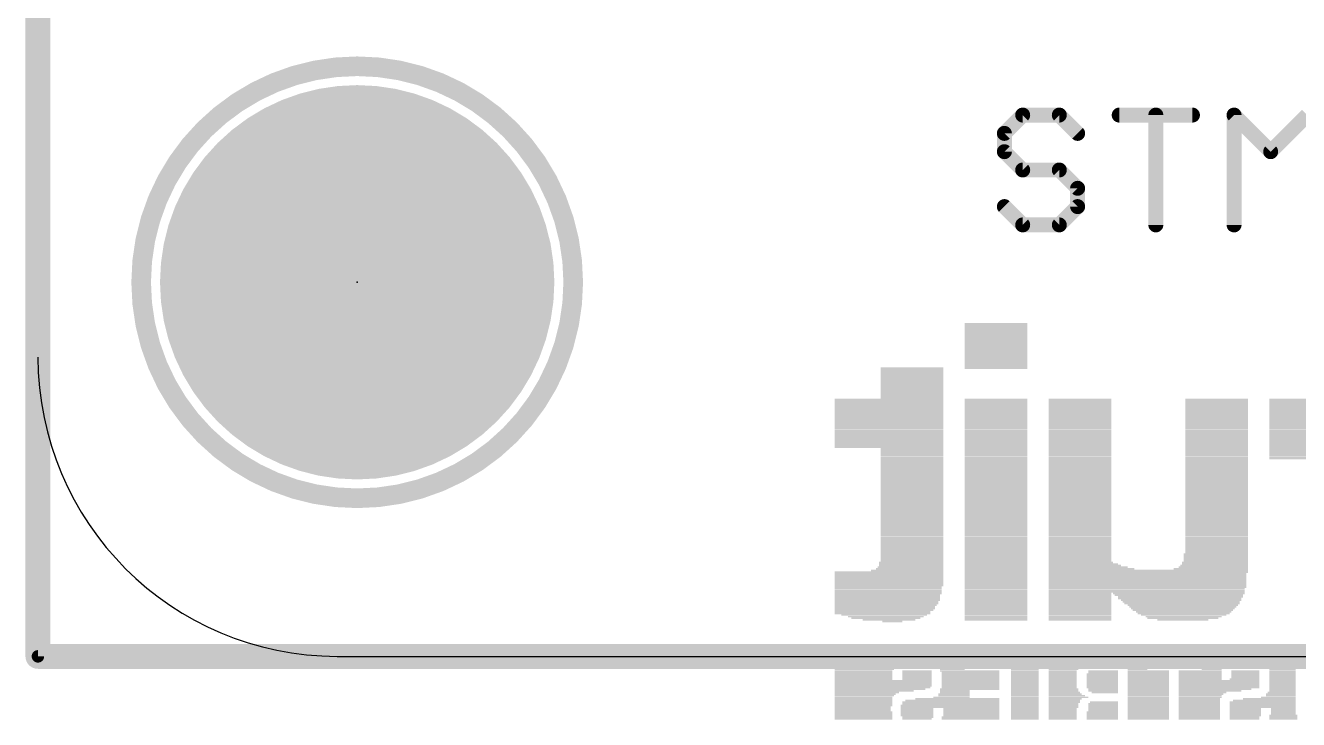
# Model space of a CAD drawing. Extents: x -0.1 to 56.3, y -0.6 to 85.1.
# Drawn here: x -0.13 to 12.84, y -0.64 to 6.43 of the extents above; entities that cross this region are included whole.
import ezdxf

# ---------------------------------------------------------------- set-up
doc = ezdxf.new("R2010")
doc.units = 0
for name, color, linetype in [('1', 12, 'CONTINUOUS'), ('17', 110, 'CONTINUOUS'), ('20', 53, 'CONTINUOUS'), ('21', 40, 'CONTINUOUS'), ('22', 6, 'CONTINUOUS'), ('23', 53, 'CONTINUOUS'), ('52', 253, 'CONTINUOUS')]:
    doc.layers.add(name, color=color, linetype=linetype)

# ---------------------------------------------------------------- blocks, each defined once
blk = doc.blocks.new('ROUNDP')
at = {"const_width": 0.5}
blk.add_lwpolyline([(0, -0.25, 1), (0, 0.25, 1), (0, -0.25)], format="xyb", dxfattribs=at)
blk = doc.blocks.new('RECT')
blk.add_solid([(-0.5, -0.5), (0.5, -0.5), (-0.5, 0.5), (0.5, 0.5)])

msp = doc.modelspace()

# ---------------------------------------------------------------- linework, layer by layer
at = {"layer": '1', "const_width": 0.254}
for points in [[(0, 0), (0, 84.963)], [(55.88, 0), (0, 0)]]:
    msp.add_lwpolyline(points, dxfattribs=at)
at = {"layer": '1', "const_width": 0.127}
for points in [[(0, 0.0635, 1), (0, -0.0635)], [(-0.0635, 0, 1), (0.0635, 0)]]:
    msp.add_lwpolyline(points, format="xyb", dxfattribs=at)
at = {"layer": '20'}
msp.add_line((3.048, 0), (52.959, 0), dxfattribs=at)
msp.add_arc((3.048, 3.048), 3.048, 180, 270, dxfattribs=at)
at = {"layer": '21'}
for points, const_width in [([(3.2512, 1.61, 1), (3.2512, 6.01, 1), (3.2512, 1.61)], 0.2), ([(10.0285, 5.5509, 1), (10.0285, 5.4747)], 0.0762), ([(10.0554, 5.4858, 1), (10.0015, 5.5397)], 0.0762), ([(10.4283, 5.5397, 1), (10.3744, 5.4858)], 0.0762), ([(10.4013, 5.4747, 1), (10.4013, 5.5509)], 0.0762), ([(11.0115, 5.5509, 1), (11.0115, 5.4747)], 0.0762), ([(11.4224, 5.5128, 1), (11.3462, 5.5128)], 0.0762), ([(11.7572, 5.4747, 1), (11.7572, 5.5509)], 0.0762), ([(12.2078, 5.5397, 1), (12.1539, 5.4858)], 0.0762), ([(12.219, 5.5128, 1), (12.1428, 5.5128)], 0.0762), ([(9.8151, 5.3533, 1), (9.869, 5.2994)], 0.0762), ([(9.8802, 5.3263, 1), (9.804, 5.3263)], 0.0762), ([(10.5608, 5.2994, 1), (10.6147, 5.3533)], 0.0762), ([(9.869, 5.1668, 1), (9.8151, 5.113)], 0.0762), ([(12.5268, 5.1668, 1), (12.5806, 5.113)], 0.0762), ([(12.5268, 5.113, 1), (12.5806, 5.1668)], 0.0762), ([(9.804, 5.1399, 1), (9.8802, 5.1399)], 0.0762), ([(10.0285, 4.9916, 1), (10.0285, 4.9154)], 0.0762), ([(10.0015, 4.9265, 1), (10.0554, 4.9804)], 0.0762), ([(10.4283, 4.9804, 1), (10.3744, 4.9265)], 0.0762), ([(10.4013, 4.9154, 1), (10.4013, 4.9916)], 0.0762), ([(10.6259, 4.7671, 1), (10.5497, 4.7671)], 0.0762), ([(10.5608, 4.7401, 1), (10.6147, 4.794)], 0.0762), ([(9.869, 4.6076, 1), (9.8151, 4.5537)], 0.0762), ([(10.5497, 4.5806, 1), (10.6259, 4.5806)], 0.0762), ([(10.6147, 4.5537, 1), (10.5608, 4.6076)], 0.0762), ([(10.0285, 4.4323, 1), (10.0285, 4.3561)], 0.0762), ([(10.0015, 4.3673, 1), (10.0554, 4.4211)], 0.0762), ([(10.3744, 4.4211, 1), (10.4283, 4.3673)], 0.0762), ([(10.4013, 4.3561, 1), (10.4013, 4.4323)], 0.0762), ([(11.3462, 4.3942, 1), (11.4224, 4.3942)], 0.0762), ([(12.1428, 4.3942, 1), (12.219, 4.3942)], 0.0762)]:
    msp.add_lwpolyline(points, format="xyb", dxfattribs=dict(at, const_width=const_width))
at = {"layer": '21', "const_width": 0.1524}
for points in [[(10.0285, 5.5128), (9.8421, 5.3263)], [(10.4013, 5.5128), (10.0285, 5.5128)], [(10.5878, 5.3263), (10.4013, 5.5128)], [(11.0115, 5.5128), (11.7572, 5.5128)], [(11.3843, 4.3942), (11.3843, 5.5128)], [(12.1809, 4.3942), (12.1809, 5.5128)], [(12.1809, 5.5128), (12.5537, 5.1399)], [(12.5537, 5.1399), (12.9266, 5.5128)], [(9.8421, 5.3263), (9.8421, 5.1399)], [(9.8421, 5.1399), (10.0285, 4.9535)], [(10.0285, 4.9535), (10.4013, 4.9535)], [(10.4013, 4.9535), (10.5878, 4.7671)], [(10.5878, 4.7671), (10.5878, 4.5806)], [(10.0285, 4.3942), (9.8421, 4.5806)], [(10.5878, 4.5806), (10.4013, 4.3942)], [(10.4013, 4.3942), (10.0285, 4.3942)]]:
    msp.add_lwpolyline(points, dxfattribs=at)
at = {"layer": '23'}
msp.add_point((3.2512, 3.81), dxfattribs=at)
at = {"layer": '52', "const_width": 0.127}
for points in [[(0, 84.9122), (0, 0)], [(0, 0), (55.88, 0)]]:
    msp.add_lwpolyline(points, dxfattribs=at)
at = {"layer": '52', "const_width": 0.0635}
for points in [[(0, 0.0318, 1), (0, -0.0318)], [(-0.0318, 0, 1), (0.0318, 0)]]:
    msp.add_lwpolyline(points, format="xyb", dxfattribs=at)

# ---------------------------------------------------------------- block references
at = {"layer": '17', "xscale": 4.016, "yscale": 4.016}
msp.add_blockref('ROUNDP', (3.2512, 3.81), dxfattribs=at)
at = {"layer": '22', "rotation": 180}
for p, xscale, yscale in [((9.7569, 3.3883), 0.637, 0.0167), ((9.7569, 3.3716), 0.637, 0.0168), ((9.7569, 3.3549), 0.637, 0.0167), ((9.7569, 3.3381), 0.637, 0.0168), ((9.7569, 3.3213), 0.637, 0.0168), ((9.7569, 3.3046), 0.637, 0.0167), ((9.7569, 3.2878), 0.637, 0.0168), ((9.7569, 3.271), 0.637, 0.0168), ((9.7569, 3.2543), 0.637, 0.0167), ((9.7569, 3.2375), 0.637, 0.0168), ((9.7569, 3.2207), 0.637, 0.0168), ((9.7569, 3.204), 0.637, 0.0167), ((9.7569, 3.1872), 0.637, 0.0168), ((9.7569, 3.1704), 0.637, 0.0168), ((9.7569, 3.1537), 0.637, 0.0167), ((9.7569, 3.1369), 0.637, 0.0168), ((9.7569, 3.1202), 0.637, 0.0167), ((9.7569, 3.1034), 0.637, 0.0168), ((9.7569, 3.0866), 0.637, 0.0168), ((9.7569, 3.0699), 0.637, 0.0167), ((9.7569, 3.0531), 0.637, 0.0168), ((9.7569, 3.0363), 0.637, 0.0168), ((9.7569, 3.0196), 0.637, 0.0167), ((9.7569, 3.0028), 0.637, 0.0168), ((9.7569, 2.986), 0.637, 0.0168), ((8.902, 2.9358), 0.6371, 0.0167), ((8.902, 2.919), 0.6371, 0.0168), ((8.902, 2.9022), 0.6371, 0.0168), ((8.902, 2.8855), 0.6371, 0.0167), ((8.902, 2.8687), 0.6371, 0.0168), ((8.902, 2.8519), 0.6371, 0.0168), ((9.7569, 2.9693), 0.637, 0.0167), ((9.7569, 2.9525), 0.637, 0.0168), ((9.7569, 2.9358), 0.637, 0.0167), ((8.902, 2.8352), 0.6371, 0.0167), ((8.902, 2.8184), 0.6371, 0.0168), ((8.902, 2.8016), 0.6371, 0.0168), ((8.902, 2.7849), 0.6371, 0.0167), ((8.902, 2.7681), 0.6371, 0.0168), ((8.902, 2.7513), 0.6371, 0.0168), ((8.902, 2.7346), 0.6371, 0.0167), ((8.902, 2.7178), 0.6371, 0.0168), ((8.6673, 2.6172), 1.1065, 0.0168), ((8.6673, 2.6004), 1.1065, 0.0167), ((8.902, 2.701), 0.6371, 0.0167), ((8.902, 2.6843), 0.6371, 0.0168), ((8.902, 2.6675), 0.6371, 0.0168), ((8.902, 2.6507), 0.6371, 0.0167), ((8.902, 2.634), 0.6371, 0.0168), ((9.7569, 2.6172), 0.637, 0.0168), ((9.7569, 2.6004), 0.637, 0.0167), ((10.6119, 2.6172), 0.6371, 0.0168), ((10.6119, 2.6004), 0.6371, 0.0167), ((12.0033, 2.6172), 0.637, 0.0168), ((12.0033, 2.6004), 0.637, 0.0167), ((12.7325, 2.6172), 0.3856, 0.0168), ((12.7409, 2.6004), 0.4024, 0.0167), ((8.6673, 2.5837), 1.1065, 0.0168), ((8.6673, 2.5669), 1.1065, 0.0168), ((8.6673, 2.5501), 1.1065, 0.0167), ((8.6673, 2.5334), 1.1065, 0.0168), ((8.6673, 2.5167), 1.1065, 0.0167), ((8.6673, 2.4999), 1.1065, 0.0168), ((8.6673, 2.4831), 1.1065, 0.0168), ((8.6673, 2.4664), 1.1065, 0.0167), ((9.7569, 2.5837), 0.637, 0.0168), ((9.7569, 2.5669), 0.637, 0.0168), ((9.7569, 2.5501), 0.637, 0.0167), ((9.7569, 2.5334), 0.637, 0.0168), ((9.7569, 2.5167), 0.637, 0.0167), ((9.7569, 2.4999), 0.637, 0.0168), ((9.7569, 2.4831), 0.637, 0.0168), ((9.7569, 2.4664), 0.637, 0.0167), ((10.6119, 2.5837), 0.6371, 0.0168), ((10.6119, 2.5669), 0.6371, 0.0168), ((10.6119, 2.5501), 0.6371, 0.0167), ((10.6119, 2.5334), 0.6371, 0.0168), ((10.6119, 2.5167), 0.6371, 0.0167), ((10.6119, 2.4999), 0.6371, 0.0168), ((10.6119, 2.4831), 0.6371, 0.0168), ((10.6119, 2.4664), 0.6371, 0.0167), ((12.0033, 2.5837), 0.637, 0.0168), ((12.0033, 2.5669), 0.637, 0.0168), ((12.0033, 2.5501), 0.637, 0.0167), ((12.0033, 2.5334), 0.637, 0.0168), ((12.0033, 2.5167), 0.637, 0.0167), ((12.0033, 2.4999), 0.637, 0.0168), ((12.0033, 2.4831), 0.637, 0.0168), ((12.0033, 2.4664), 0.637, 0.0167), ((12.766, 2.5837), 0.4527, 0.0168), ((12.8079, 2.5334), 0.5365, 0.0168), ((12.8079, 2.5167), 0.5365, 0.0167), ((12.7828, 2.5669), 0.4862, 0.0168), ((12.7912, 2.5501), 0.5029, 0.0167), ((12.8163, 2.4999), 0.5532, 0.0168), ((12.8331, 2.4831), 0.5868, 0.0168), ((12.8415, 2.4664), 0.6035, 0.0167), ((8.6673, 2.4496), 1.1065, 0.0168), ((8.6673, 2.4328), 1.1065, 0.0168), ((8.6673, 2.4161), 1.1065, 0.0167), ((8.6673, 2.3993), 1.1065, 0.0168), ((8.6673, 2.3825), 1.1065, 0.0168), ((8.6673, 2.3658), 1.1065, 0.0167), ((8.6673, 2.349), 1.1065, 0.0168), ((8.6673, 2.3322), 1.1065, 0.0168), ((9.7569, 2.4496), 0.637, 0.0168), ((9.7569, 2.4328), 0.637, 0.0168), ((9.7569, 2.4161), 0.637, 0.0167), ((9.7569, 2.3993), 0.637, 0.0168), ((9.7569, 2.3825), 0.637, 0.0168), ((9.7569, 2.3658), 0.637, 0.0167), ((9.7569, 2.349), 0.637, 0.0168), ((9.7569, 2.3322), 0.637, 0.0168), ((10.6119, 2.4496), 0.6371, 0.0168), ((10.6119, 2.4328), 0.6371, 0.0168), ((10.6119, 2.4161), 0.6371, 0.0167), ((10.6119, 2.3993), 0.6371, 0.0168), ((10.6119, 2.3825), 0.6371, 0.0168), ((10.6119, 2.3658), 0.6371, 0.0167), ((10.6119, 2.349), 0.6371, 0.0168), ((10.6119, 2.3322), 0.6371, 0.0168), ((12.0033, 2.4496), 0.637, 0.0168), ((12.0033, 2.4328), 0.637, 0.0168), ((12.0033, 2.4161), 0.637, 0.0167), ((12.0033, 2.3993), 0.637, 0.0168), ((12.0033, 2.3825), 0.637, 0.0168), ((12.0033, 2.3658), 0.637, 0.0167), ((12.0033, 2.349), 0.637, 0.0168), ((12.0033, 2.3322), 0.637, 0.0168), ((12.8498, 2.4496), 0.6203, 0.0168), ((12.8582, 2.4328), 0.6371, 0.0168), ((12.8666, 2.4161), 0.6538, 0.0167), ((12.875, 2.3993), 0.6706, 0.0168), ((12.8834, 2.3825), 0.6873, 0.0168), ((12.8918, 2.3658), 0.7041, 0.0167), ((12.9002, 2.349), 0.7209, 0.0168), ((12.9085, 2.3322), 0.7376, 0.0168), ((8.6673, 2.3155), 1.1065, 0.0167), ((8.6673, 2.2987), 1.1065, 0.0168), ((8.6673, 2.282), 1.1065, 0.0167), ((8.6673, 2.2652), 1.1065, 0.0168), ((8.6673, 2.2484), 1.1065, 0.0168), ((8.6673, 2.2317), 1.1065, 0.0167), ((8.6673, 2.2149), 1.1065, 0.0168), ((8.6673, 2.1981), 1.1065, 0.0168), ((9.7569, 2.3155), 0.637, 0.0167), ((9.7569, 2.2987), 0.637, 0.0168), ((9.7569, 2.282), 0.637, 0.0167), ((9.7569, 2.2652), 0.637, 0.0168), ((9.7569, 2.2484), 0.637, 0.0168), ((9.7569, 2.2317), 0.637, 0.0167), ((9.7569, 2.2149), 0.637, 0.0168), ((9.7569, 2.1981), 0.637, 0.0168), ((10.6119, 2.3155), 0.6371, 0.0167), ((10.6119, 2.2987), 0.6371, 0.0168), ((10.6119, 2.282), 0.6371, 0.0167), ((10.6119, 2.2652), 0.6371, 0.0168), ((10.6119, 2.2484), 0.6371, 0.0168), ((10.6119, 2.2317), 0.6371, 0.0167), ((10.6119, 2.2149), 0.6371, 0.0168), ((10.6119, 2.1981), 0.6371, 0.0168), ((12.0033, 2.3155), 0.637, 0.0167), ((12.0033, 2.2987), 0.637, 0.0168), ((12.0033, 2.282), 0.637, 0.0167), ((12.0033, 2.2652), 0.637, 0.0168), ((12.0033, 2.2484), 0.637, 0.0168), ((12.0033, 2.2317), 0.637, 0.0167), ((12.0033, 2.2149), 0.637, 0.0168), ((12.0033, 2.1981), 0.637, 0.0168), ((12.9169, 2.3155), 0.7544, 0.0167), ((12.9253, 2.2987), 0.7712, 0.0168), ((13.2522, 2.282), 1.425, 0.0167), ((13.2522, 2.2652), 1.425, 0.0168), ((13.2522, 2.2484), 1.425, 0.0168), ((13.2522, 2.2317), 1.425, 0.0167), ((13.2522, 2.2149), 1.425, 0.0168), ((13.2522, 2.1981), 1.425, 0.0168), ((8.6673, 2.1814), 1.1065, 0.0167), ((8.6673, 2.1646), 1.1065, 0.0168), ((8.6673, 2.1478), 1.1065, 0.0168), ((8.6673, 2.1311), 1.1065, 0.0167), ((8.902, 2.1143), 0.6371, 0.0168), ((8.902, 2.0976), 0.6371, 0.0167), ((8.902, 2.0808), 0.6371, 0.0168), ((9.7569, 2.1814), 0.637, 0.0167), ((9.7569, 2.1646), 0.637, 0.0168), ((9.7569, 2.1478), 0.637, 0.0168), ((9.7569, 2.1311), 0.637, 0.0167), ((9.7569, 2.1143), 0.637, 0.0168), ((9.7569, 2.0976), 0.637, 0.0167), ((9.7569, 2.0808), 0.637, 0.0168), ((10.6119, 2.1814), 0.6371, 0.0167), ((10.6119, 2.1646), 0.6371, 0.0168), ((10.6119, 2.1478), 0.6371, 0.0168), ((10.6119, 2.1311), 0.6371, 0.0167), ((10.6119, 2.1143), 0.6371, 0.0168), ((10.6119, 2.0976), 0.6371, 0.0167), ((10.6119, 2.0808), 0.6371, 0.0168), ((12.0033, 2.1814), 0.637, 0.0167), ((12.0033, 2.1646), 0.637, 0.0168), ((12.0033, 2.1478), 0.637, 0.0168), ((12.0033, 2.1311), 0.637, 0.0167), ((12.0033, 2.1143), 0.637, 0.0168), ((12.0033, 2.0976), 0.637, 0.0167), ((12.0033, 2.0808), 0.637, 0.0168), ((13.2522, 2.1814), 1.425, 0.0167), ((13.2522, 2.1646), 1.425, 0.0168), ((13.2522, 2.1478), 1.425, 0.0168), ((13.2522, 2.1311), 1.425, 0.0167), ((13.2522, 2.1143), 1.425, 0.0168), ((13.2522, 2.0976), 1.425, 0.0167), ((13.2522, 2.0808), 1.425, 0.0168), ((8.902, 2.064), 0.6371, 0.0168), ((8.902, 2.0473), 0.6371, 0.0167), ((8.902, 2.0305), 0.6371, 0.0168), ((8.902, 2.0137), 0.6371, 0.0168), ((8.902, 1.997), 0.6371, 0.0167), ((8.902, 1.9802), 0.6371, 0.0168), ((8.902, 1.9634), 0.6371, 0.0168), ((8.902, 1.9466), 0.6371, 0.0167), ((9.7569, 2.064), 0.637, 0.0168), ((9.7569, 2.0473), 0.637, 0.0167), ((9.7569, 2.0305), 0.637, 0.0168), ((9.7569, 2.0137), 0.637, 0.0168), ((9.7569, 1.997), 0.637, 0.0167), ((9.7569, 1.9802), 0.637, 0.0168), ((9.7569, 1.9634), 0.637, 0.0168), ((9.7569, 1.9466), 0.637, 0.0167), ((10.6119, 2.064), 0.6371, 0.0168), ((10.6119, 2.0473), 0.6371, 0.0167), ((10.6119, 2.0305), 0.6371, 0.0168), ((10.6119, 2.0137), 0.6371, 0.0168), ((10.6119, 1.997), 0.6371, 0.0167), ((10.6119, 1.9802), 0.6371, 0.0168), ((10.6119, 1.9634), 0.6371, 0.0168), ((10.6119, 1.9466), 0.6371, 0.0167), ((12.0033, 2.064), 0.637, 0.0168), ((12.0033, 2.0473), 0.637, 0.0167), ((12.0033, 2.0305), 0.637, 0.0168), ((12.0033, 2.0137), 0.637, 0.0168), ((12.0033, 1.997), 0.637, 0.0167), ((12.0033, 1.9802), 0.637, 0.0168), ((12.0033, 1.9634), 0.637, 0.0168), ((12.0033, 1.9466), 0.637, 0.0167), ((13.2522, 2.064), 1.425, 0.0168), ((13.2522, 2.0473), 1.425, 0.0167), ((13.2522, 2.0305), 1.425, 0.0168), ((13.2522, 2.0137), 1.425, 0.0168), ((8.902, 1.9299), 0.6371, 0.0168), ((8.902, 1.9131), 0.6371, 0.0168), ((8.902, 1.8963), 0.6371, 0.0167), ((8.902, 1.8796), 0.6371, 0.0168), ((8.902, 1.8629), 0.6371, 0.0167), ((8.902, 1.8461), 0.6371, 0.0168), ((8.902, 1.8293), 0.6371, 0.0168), ((8.902, 1.8126), 0.6371, 0.0167), ((9.7569, 1.9299), 0.637, 0.0168), ((9.7569, 1.9131), 0.637, 0.0168), ((9.7569, 1.8963), 0.637, 0.0167), ((9.7569, 1.8796), 0.637, 0.0168), ((9.7569, 1.8629), 0.637, 0.0167), ((9.7569, 1.8461), 0.637, 0.0168), ((9.7569, 1.8293), 0.637, 0.0168), ((9.7569, 1.8126), 0.637, 0.0167), ((10.6119, 1.9299), 0.6371, 0.0168), ((10.6119, 1.9131), 0.6371, 0.0168), ((10.6119, 1.8963), 0.6371, 0.0167), ((10.6119, 1.8796), 0.6371, 0.0168), ((10.6119, 1.8629), 0.6371, 0.0167), ((10.6119, 1.8461), 0.6371, 0.0168), ((10.6119, 1.8293), 0.6371, 0.0168), ((10.6119, 1.8126), 0.6371, 0.0167), ((12.0033, 1.9299), 0.637, 0.0168), ((12.0033, 1.9131), 0.637, 0.0168), ((12.0033, 1.8963), 0.637, 0.0167), ((12.0033, 1.8796), 0.637, 0.0168), ((12.0033, 1.8629), 0.637, 0.0167), ((12.0033, 1.8461), 0.637, 0.0168), ((12.0033, 1.8293), 0.637, 0.0168), ((12.0033, 1.8126), 0.637, 0.0167), ((8.902, 1.7958), 0.6371, 0.0168), ((8.902, 1.779), 0.6371, 0.0168), ((8.902, 1.7623), 0.6371, 0.0167), ((8.902, 1.7455), 0.6371, 0.0168), ((8.902, 1.7287), 0.6371, 0.0168), ((8.902, 1.712), 0.6371, 0.0167), ((8.902, 1.6952), 0.6371, 0.0168), ((8.902, 1.6784), 0.6371, 0.0167), ((9.7569, 1.7958), 0.637, 0.0168), ((9.7569, 1.779), 0.637, 0.0168), ((9.7569, 1.7623), 0.637, 0.0167), ((9.7569, 1.7455), 0.637, 0.0168), ((9.7569, 1.7287), 0.637, 0.0168), ((9.7569, 1.712), 0.637, 0.0167), ((9.7569, 1.6952), 0.637, 0.0168), ((9.7569, 1.6784), 0.637, 0.0167), ((10.6119, 1.7958), 0.6371, 0.0168), ((10.6119, 1.779), 0.6371, 0.0168), ((10.6119, 1.7623), 0.6371, 0.0167), ((10.6119, 1.7455), 0.6371, 0.0168), ((10.6119, 1.7287), 0.6371, 0.0168), ((10.6119, 1.712), 0.6371, 0.0167), ((10.6119, 1.6952), 0.6371, 0.0168), ((10.6119, 1.6784), 0.6371, 0.0167), ((12.0033, 1.7958), 0.637, 0.0168), ((12.0033, 1.779), 0.637, 0.0168), ((12.0033, 1.7623), 0.637, 0.0167), ((12.0033, 1.7455), 0.637, 0.0168), ((12.0033, 1.7287), 0.637, 0.0168), ((12.0033, 1.712), 0.637, 0.0167), ((12.0033, 1.6952), 0.637, 0.0168), ((12.0033, 1.6784), 0.637, 0.0167), ((8.902, 1.6617), 0.6371, 0.0168), ((8.902, 1.6449), 0.6371, 0.0168), ((8.902, 1.6281), 0.6371, 0.0167), ((8.902, 1.6114), 0.6371, 0.0168), ((8.902, 1.5946), 0.6371, 0.0168), ((8.902, 1.5778), 0.6371, 0.0167), ((8.902, 1.5611), 0.6371, 0.0168), ((9.7569, 1.6617), 0.637, 0.0168), ((9.7569, 1.6449), 0.637, 0.0168), ((9.7569, 1.6281), 0.637, 0.0167), ((9.7569, 1.6114), 0.637, 0.0168), ((9.7569, 1.5946), 0.637, 0.0168), ((9.7569, 1.5778), 0.637, 0.0167), ((9.7569, 1.5611), 0.637, 0.0168), ((10.6119, 1.6617), 0.6371, 0.0168), ((10.6119, 1.6449), 0.6371, 0.0168), ((10.6119, 1.6281), 0.6371, 0.0167), ((10.6119, 1.6114), 0.6371, 0.0168), ((10.6119, 1.5946), 0.6371, 0.0168), ((10.6119, 1.5778), 0.6371, 0.0167), ((10.6119, 1.5611), 0.6371, 0.0168), ((12.0033, 1.6617), 0.637, 0.0168), ((12.0033, 1.6449), 0.637, 0.0168), ((12.0033, 1.6281), 0.637, 0.0167), ((12.0033, 1.6114), 0.637, 0.0168), ((12.0033, 1.5946), 0.637, 0.0168), ((12.0033, 1.5778), 0.637, 0.0167), ((12.0033, 1.5611), 0.637, 0.0168), ((8.902, 1.5443), 0.6371, 0.0168), ((8.902, 1.5275), 0.6371, 0.0167), ((8.902, 1.5108), 0.6371, 0.0168), ((8.902, 1.494), 0.6371, 0.0168), ((8.902, 1.4773), 0.6371, 0.0167), ((8.902, 1.4605), 0.6371, 0.0168), ((8.902, 1.4438), 0.6371, 0.0167), ((8.902, 1.427), 0.6371, 0.0168), ((9.7569, 1.5443), 0.637, 0.0168), ((9.7569, 1.5275), 0.637, 0.0167), ((9.7569, 1.5108), 0.637, 0.0168), ((9.7569, 1.494), 0.637, 0.0168), ((9.7569, 1.4773), 0.637, 0.0167), ((9.7569, 1.4605), 0.637, 0.0168), ((9.7569, 1.4438), 0.637, 0.0167), ((9.7569, 1.427), 0.637, 0.0168), ((10.6119, 1.5443), 0.6371, 0.0168), ((10.6119, 1.5275), 0.6371, 0.0167), ((10.6119, 1.5108), 0.6371, 0.0168), ((10.6119, 1.494), 0.6371, 0.0168), ((10.6119, 1.4773), 0.6371, 0.0167), ((10.6119, 1.4605), 0.6371, 0.0168), ((10.6119, 1.4438), 0.6371, 0.0167), ((10.6119, 1.427), 0.6371, 0.0168), ((12.0033, 1.5443), 0.637, 0.0168), ((12.0033, 1.5275), 0.637, 0.0167), ((12.0033, 1.5108), 0.637, 0.0168), ((12.0033, 1.494), 0.637, 0.0168), ((12.0033, 1.4773), 0.637, 0.0167), ((12.0033, 1.4605), 0.637, 0.0168), ((12.0033, 1.4438), 0.637, 0.0167), ((12.0033, 1.427), 0.637, 0.0168), ((8.902, 1.4102), 0.6371, 0.0168), ((8.902, 1.3935), 0.6371, 0.0167), ((8.902, 1.3767), 0.6371, 0.0168), ((8.902, 1.3599), 0.6371, 0.0168), ((8.902, 1.3432), 0.6371, 0.0167), ((8.902, 1.3264), 0.6371, 0.0168), ((8.902, 1.3096), 0.6371, 0.0168), ((8.902, 1.2929), 0.6371, 0.0167), ((9.7569, 1.4102), 0.637, 0.0168), ((9.7569, 1.3935), 0.637, 0.0167), ((9.7569, 1.3767), 0.637, 0.0168), ((9.7569, 1.3599), 0.637, 0.0168), ((9.7569, 1.3432), 0.637, 0.0167), ((9.7569, 1.3264), 0.637, 0.0168), ((9.7569, 1.3096), 0.637, 0.0168), ((9.7569, 1.2929), 0.637, 0.0167), ((10.6119, 1.4102), 0.6371, 0.0168), ((10.6119, 1.3935), 0.6371, 0.0167), ((10.6119, 1.3767), 0.6371, 0.0168), ((10.6119, 1.3599), 0.6371, 0.0168), ((10.6119, 1.3432), 0.6371, 0.0167), ((10.6119, 1.3264), 0.6371, 0.0168), ((10.6119, 1.3096), 0.6371, 0.0168), ((10.6119, 1.2929), 0.6371, 0.0167), ((12.0033, 1.4102), 0.637, 0.0168), ((12.0033, 1.3935), 0.637, 0.0167), ((12.0033, 1.3767), 0.637, 0.0168), ((12.0033, 1.3599), 0.637, 0.0168), ((12.0033, 1.3432), 0.637, 0.0167), ((12.0033, 1.3264), 0.637, 0.0168), ((12.0033, 1.3096), 0.637, 0.0168), ((12.0033, 1.2929), 0.637, 0.0167), ((8.902, 1.2761), 0.6371, 0.0168), ((8.902, 1.2593), 0.6371, 0.0167), ((8.902, 1.2426), 0.6371, 0.0168), ((8.902, 1.2258), 0.6371, 0.0168), ((8.902, 1.209), 0.6371, 0.0167), ((8.902, 1.1923), 0.6371, 0.0168), ((8.902, 1.1755), 0.6371, 0.0168), ((8.902, 1.1587), 0.6371, 0.0167), ((9.7569, 1.2761), 0.637, 0.0168), ((9.7569, 1.2593), 0.637, 0.0167), ((9.7569, 1.2426), 0.637, 0.0168), ((9.7569, 1.2258), 0.637, 0.0168), ((9.7569, 1.209), 0.637, 0.0167), ((9.7569, 1.1923), 0.637, 0.0168), ((9.7569, 1.1755), 0.637, 0.0168), ((9.7569, 1.1587), 0.637, 0.0167), ((10.6119, 1.2761), 0.6371, 0.0168), ((10.6119, 1.2593), 0.6371, 0.0167), ((10.6119, 1.2426), 0.6371, 0.0168), ((10.6119, 1.2258), 0.6371, 0.0168), ((10.6119, 1.209), 0.6371, 0.0167), ((10.6119, 1.1923), 0.6371, 0.0168), ((10.6119, 1.1755), 0.6371, 0.0168), ((10.6119, 1.1587), 0.6371, 0.0167), ((12.0033, 1.2761), 0.637, 0.0168), ((12.0033, 1.2593), 0.637, 0.0167), ((12.0033, 1.2426), 0.637, 0.0168), ((12.0033, 1.2258), 0.637, 0.0168), ((12.0033, 1.209), 0.637, 0.0167), ((12.0033, 1.1923), 0.637, 0.0168), ((12.0033, 1.1755), 0.637, 0.0168), ((12.0033, 1.1587), 0.637, 0.0167), ((8.902, 1.142), 0.6371, 0.0168), ((8.902, 1.1252), 0.6371, 0.0168), ((8.902, 1.1085), 0.6371, 0.0167), ((8.902, 1.0917), 0.6371, 0.0168), ((8.902, 1.0749), 0.6371, 0.0168), ((8.902, 1.0582), 0.6371, 0.0167), ((8.902, 1.0414), 0.6371, 0.0168), ((9.7569, 1.142), 0.637, 0.0168), ((9.7569, 1.1252), 0.637, 0.0168), ((9.7569, 1.1085), 0.637, 0.0167), ((9.7569, 1.0917), 0.637, 0.0168), ((9.7569, 1.0749), 0.637, 0.0168), ((9.7569, 1.0582), 0.637, 0.0167), ((9.7569, 1.0414), 0.637, 0.0168), ((10.6119, 1.142), 0.6371, 0.0168), ((10.6119, 1.1252), 0.6371, 0.0168), ((10.6119, 1.1085), 0.6371, 0.0167), ((10.6119, 1.0917), 0.6371, 0.0168), ((10.6119, 1.0749), 0.6371, 0.0168), ((10.6119, 1.0582), 0.6371, 0.0167), ((10.6119, 1.0414), 0.6371, 0.0168), ((11.9949, 1.0414), 0.6538, 0.0168), ((12.0033, 1.142), 0.637, 0.0168), ((12.0033, 1.1252), 0.637, 0.0168), ((12.0033, 1.1085), 0.637, 0.0167), ((12.0033, 1.0917), 0.637, 0.0168), ((12.0033, 1.0749), 0.637, 0.0168), ((12.0033, 1.0582), 0.637, 0.0167), ((8.8852, 0.9073), 0.6706, 0.0168), ((8.8936, 0.9576), 0.6538, 0.0168), ((8.8936, 0.9408), 0.6538, 0.0168), ((8.8936, 0.9241), 0.6538, 0.0167), ((8.902, 1.0247), 0.6371, 0.0167), ((8.902, 1.0079), 0.6371, 0.0168), ((8.902, 0.9911), 0.6371, 0.0168), ((8.902, 0.9744), 0.6371, 0.0167), ((9.7569, 1.0247), 0.637, 0.0167), ((9.7569, 1.0079), 0.637, 0.0168), ((9.7569, 0.9911), 0.637, 0.0168), ((9.7569, 0.9744), 0.637, 0.0167), ((9.7569, 0.9576), 0.637, 0.0168), ((9.7569, 0.9408), 0.637, 0.0168), ((9.7569, 0.9241), 0.637, 0.0167), ((9.7569, 0.9073), 0.637, 0.0168), ((10.6202, 0.9576), 0.6538, 0.0168), ((10.6119, 1.0247), 0.6371, 0.0167), ((10.6119, 1.0079), 0.6371, 0.0168), ((10.6119, 0.9911), 0.6371, 0.0168), ((10.6119, 0.9744), 0.6371, 0.0167), ((10.6454, 0.9408), 0.7041, 0.0168), ((10.6622, 0.9241), 0.7377, 0.0167), ((10.6957, 0.9073), 0.8047, 0.0168), ((11.9698, 0.9073), 0.7041, 0.0168), ((11.9782, 0.9241), 0.6873, 0.0167), ((11.9865, 0.9576), 0.6706, 0.0168), ((11.9865, 0.9408), 0.6706, 0.0168), ((11.9949, 1.0247), 0.6538, 0.0167), ((11.9949, 1.0079), 0.6538, 0.0168), ((11.9949, 0.9911), 0.6538, 0.0168), ((11.9949, 0.9744), 0.6538, 0.0167), ((8.6673, 0.857), 1.1065, 0.0168), ((8.6673, 0.8403), 1.1065, 0.0167), ((8.6673, 0.8235), 1.1065, 0.0168), ((8.6673, 0.8067), 1.1065, 0.0168), ((8.6673, 0.79), 1.1065, 0.0167), ((8.6673, 0.7732), 1.1065, 0.0168), ((8.8517, 0.8738), 0.7377, 0.0167), ((8.8768, 0.8905), 0.6874, 0.0168), ((9.7569, 0.8905), 0.637, 0.0168), ((9.7569, 0.8738), 0.637, 0.0167), ((9.7569, 0.857), 0.637, 0.0168), ((9.7569, 0.8403), 0.637, 0.0167), ((9.7569, 0.8235), 0.637, 0.0168), ((9.7569, 0.8067), 0.637, 0.0168), ((9.7569, 0.79), 0.637, 0.0167), ((9.7569, 0.7732), 0.637, 0.0168), ((10.7292, 0.8905), 0.8718, 0.0168), ((11.3076, 0.8738), 2.0285, 0.0167), ((11.3076, 0.857), 2.0285, 0.0168), ((11.2992, 0.8403), 2.0117, 0.0167), ((11.2992, 0.8235), 2.0117, 0.0168), ((11.2992, 0.8067), 2.0117, 0.0168), ((11.2992, 0.79), 2.0117, 0.0167), ((11.2992, 0.7732), 2.0117, 0.0168), ((11.9446, 0.8905), 0.7544, 0.0168), ((8.6673, 0.7564), 1.1065, 0.0168), ((8.6673, 0.7397), 1.1065, 0.0167), ((8.6673, 0.7229), 1.1065, 0.0168), ((8.6589, 0.7061), 1.0897, 0.0168), ((8.6589, 0.6894), 1.0897, 0.0167), ((8.6589, 0.6726), 1.0897, 0.0168), ((8.6589, 0.6558), 1.0897, 0.0168), ((9.7569, 0.7564), 0.637, 0.0168), ((9.7569, 0.7397), 0.637, 0.0167), ((9.7569, 0.7229), 0.637, 0.0168), ((9.7569, 0.7061), 0.637, 0.0168), ((9.7569, 0.6894), 0.637, 0.0167), ((9.7569, 0.6726), 0.637, 0.0168), ((9.7569, 0.6558), 0.637, 0.0168), ((11.2908, 0.6894), 1.995, 0.0167), ((11.2908, 0.6726), 1.995, 0.0168), ((11.2908, 0.6558), 1.995, 0.0168), ((11.2992, 0.7564), 2.0117, 0.0168), ((11.2992, 0.7397), 2.0117, 0.0167), ((11.2992, 0.7229), 2.0117, 0.0168), ((11.2992, 0.7061), 2.0117, 0.0168), ((8.6589, 0.6391), 1.0897, 0.0167), ((8.6505, 0.6223), 1.0729, 0.0168), ((8.6505, 0.6056), 1.0729, 0.0167), ((8.6505, 0.5888), 1.0729, 0.0168), ((8.6505, 0.572), 1.0729, 0.0168), ((8.6421, 0.5553), 1.0562, 0.0167), ((8.6421, 0.5385), 1.0562, 0.0168), ((8.6337, 0.5217), 1.0394, 0.0168), ((9.7569, 0.6391), 0.637, 0.0167), ((9.7569, 0.6223), 0.637, 0.0168), ((9.7569, 0.6056), 0.637, 0.0167), ((9.7569, 0.5888), 0.637, 0.0168), ((9.7569, 0.572), 0.637, 0.0168), ((9.7569, 0.5553), 0.637, 0.0167), ((9.7569, 0.5385), 0.637, 0.0168), ((9.7569, 0.5217), 0.637, 0.0168), ((10.6119, 0.6391), 0.6371, 0.0167), ((10.6119, 0.6223), 0.6371, 0.0168), ((10.6119, 0.6056), 0.6371, 0.0167), ((10.6119, 0.5888), 0.6371, 0.0168), ((10.6119, 0.572), 0.6371, 0.0168), ((10.6119, 0.5553), 0.6371, 0.0167), ((10.6119, 0.5385), 0.6371, 0.0168), ((10.6119, 0.5217), 0.6371, 0.0168), ((11.6177, 0.6391), 1.3412, 0.0167), ((11.6177, 0.6223), 1.3076, 0.0168), ((11.6345, 0.6056), 1.2741, 0.0167), ((11.6261, 0.5888), 1.2573, 0.0168), ((11.6429, 0.572), 1.2237, 0.0168), ((11.6429, 0.5553), 1.1903, 0.0167), ((11.6513, 0.5385), 1.1735, 0.0168), ((11.6596, 0.5217), 1.1232, 0.0168), ((8.6253, 0.505), 1.0226, 0.0167), ((8.6253, 0.4882), 1.0226, 0.0168), ((8.6002, 0.4546), 0.9723, 0.0167), ((8.6002, 0.4379), 0.9723, 0.0168), ((8.617, 0.4714), 1.0059, 0.0168), ((8.617, 0.4212), 0.8717, 0.0167), ((8.6337, 0.4044), 0.7712, 0.0168), ((8.6338, 0.3876), 0.7041, 0.0168), ((9.7569, 0.505), 0.637, 0.0167), ((9.7569, 0.4882), 0.637, 0.0168), ((9.7569, 0.4714), 0.637, 0.0168), ((9.7569, 0.4546), 0.637, 0.0167), ((9.7569, 0.4379), 0.637, 0.0168), ((9.7569, 0.4212), 0.637, 0.0167), ((9.7569, 0.4044), 0.637, 0.0168), ((9.7569, 0.3876), 0.637, 0.0168), ((10.6119, 0.505), 0.6371, 0.0167), ((10.6119, 0.4882), 0.6371, 0.0168), ((10.6119, 0.4714), 0.6371, 0.0168), ((10.6119, 0.4546), 0.6371, 0.0167), ((10.6119, 0.4379), 0.6371, 0.0168), ((10.6119, 0.4212), 0.6371, 0.0167), ((10.6119, 0.4044), 0.6371, 0.0168), ((10.6119, 0.3876), 0.6371, 0.0168), ((11.6596, 0.505), 1.0896, 0.0167), ((11.6596, 0.4882), 1.0562, 0.0168), ((11.6596, 0.4714), 1.0226, 0.0168), ((11.668, 0.4546), 0.9724, 0.0167), ((11.668, 0.4379), 0.9388, 0.0168), ((11.668, 0.4212), 0.8718, 0.0167), ((11.668, 0.4044), 0.7712, 0.0168), ((11.6596, 0.3876), 0.7208, 0.0168), ((8.6673, 0.3709), 0.5365, 0.0167), ((8.7008, 0.3541), 0.2012, 0.0168), ((9.7569, 0.3709), 0.637, 0.0167), ((10.6119, 0.3709), 0.6371, 0.0167), ((11.6597, 0.3709), 0.5197, 0.0167), ((15.113, 0.0523), 13.998, 0.0168), ((15.113, 0.0355), 13.998, 0.0167), ((15.113, 0.0188), 13.998, 0.0168), ((15.113, 0.0021), 13.998, 0.0167), ((15.113, -0.0147), 13.998, 0.0168), ((15.113, -0.0315), 13.998, 0.0168), ((8.4577, -0.0483), 0.6874, 0.0167), ((8.4409, -0.065), 0.6538, 0.0168), ((8.4242, -0.0818), 0.6203, 0.0168), ((8.4242, -0.0985), 0.6203, 0.0167), ((8.4158, -0.1153), 0.6035, 0.0168), ((8.4158, -0.1321), 0.6035, 0.0168), ((9.2707, -0.0483), 0.3353, 0.0167), ((9.2875, -0.065), 0.3018, 0.0168), ((9.3043, -0.0818), 0.2682, 0.0168), ((9.3126, -0.0985), 0.2515, 0.0167), ((9.3126, -0.1153), 0.2515, 0.0168), ((9.3126, -0.1321), 0.2515, 0.0168), ((10.0503, -0.0483), 0.285, 0.0167), ((10.0503, -0.065), 0.285, 0.0168), ((10.0503, -0.0818), 0.285, 0.0168), ((10.0503, -0.0985), 0.285, 0.0167), ((10.0503, -0.1153), 0.285, 0.0168), ((10.0503, -0.1321), 0.285, 0.0168), ((10.4861, -0.0483), 0.3856, 0.0167), ((10.4526, -0.0985), 0.3186, 0.0167), ((10.4526, -0.1153), 0.3186, 0.0168), ((10.4442, -0.1321), 0.3018, 0.0168), ((10.4694, -0.065), 0.3521, 0.0168), ((10.461, -0.0818), 0.3353, 0.0168), ((11.1986, -0.0483), 0.2012, 0.0167), ((11.1986, -0.065), 0.2012, 0.0168), ((11.1986, -0.0818), 0.2012, 0.0168), ((11.1986, -0.0985), 0.2012, 0.0167), ((11.1986, -0.1153), 0.2012, 0.0168), ((11.1986, -0.1321), 0.2012, 0.0168), ((11.9949, -0.0483), 0.285, 0.0167), ((11.9782, -0.065), 0.2515, 0.0168), ((11.9698, -0.0818), 0.2347, 0.0168), ((11.9614, -0.0985), 0.2179, 0.0167), ((11.953, -0.1153), 0.2012, 0.0168), ((11.953, -0.1321), 0.2012, 0.0168), ((12.6235, -0.0483), 0.3688, 0.0167), ((12.6403, -0.065), 0.3352, 0.0168), ((12.657, -0.0818), 0.3017, 0.0168), ((12.6654, -0.0985), 0.2849, 0.0167), ((12.6654, -0.1153), 0.2849, 0.0168), ((12.6738, -0.1321), 0.2682, 0.0168), ((8.4074, -0.1489), 0.5868, 0.0167), ((8.4074, -0.1656), 0.5868, 0.0168), ((8.4074, -0.1824), 0.5868, 0.0168), ((8.4074, -0.1992), 0.5868, 0.0167), ((8.4074, -0.2159), 0.5868, 0.0168), ((8.4074, -0.2327), 0.5868, 0.0167), ((8.6086, -0.2494), 0.9891, 0.0168), ((8.6086, -0.2662), 0.9891, 0.0168), ((8.9523, -0.1489), 0.3017, 0.0167), ((8.9523, -0.1656), 0.3017, 0.0168), ((8.9523, -0.1824), 0.3017, 0.0168), ((8.9523, -0.1992), 0.3017, 0.0167), ((8.9523, -0.2159), 0.3017, 0.0168), ((8.9523, -0.2327), 0.3017, 0.0167), ((9.4886, -0.1489), 0.6035, 0.0167), ((9.497, -0.1656), 0.5867, 0.0168), ((9.497, -0.1824), 0.5867, 0.0168), ((9.497, -0.1992), 0.5867, 0.0167), ((9.497, -0.2159), 0.5867, 0.0168), ((9.497, -0.2327), 0.5867, 0.0167), ((9.497, -0.2494), 0.5867, 0.0168), ((9.497, -0.2662), 0.5867, 0.0168), ((10.0503, -0.1489), 0.285, 0.0167), ((10.0503, -0.1656), 0.285, 0.0168), ((10.0503, -0.1824), 0.285, 0.0168), ((10.0503, -0.1992), 0.285, 0.0167), ((10.0503, -0.2159), 0.285, 0.0168), ((10.0503, -0.2327), 0.285, 0.0167), ((10.0503, -0.2494), 0.285, 0.0168), ((10.0503, -0.2662), 0.285, 0.0168), ((10.4358, -0.1489), 0.285, 0.0167), ((10.4358, -0.1656), 0.285, 0.0168), ((10.4358, -0.1824), 0.285, 0.0168), ((10.4358, -0.1992), 0.285, 0.0167), ((10.4358, -0.2159), 0.285, 0.0168), ((10.4358, -0.2327), 0.285, 0.0167), ((10.4358, -0.2494), 0.285, 0.0168), ((10.4358, -0.2662), 0.285, 0.0168), ((10.8382, -0.1824), 0.3185, 0.0168), ((10.8382, -0.1992), 0.3185, 0.0167), ((10.8382, -0.2159), 0.3185, 0.0168), ((10.8382, -0.2327), 0.3185, 0.0167), ((10.8382, -0.2494), 0.3185, 0.0168), ((10.8382, -0.2662), 0.3185, 0.0168), ((10.8466, -0.1489), 0.3017, 0.0167), ((10.8466, -0.1656), 0.3017, 0.0168), ((11.3076, -0.1489), 0.4191, 0.0167), ((11.3076, -0.1656), 0.4191, 0.0168), ((11.3076, -0.1824), 0.4191, 0.0168), ((11.3076, -0.1992), 0.4191, 0.0167), ((11.3076, -0.2159), 0.4191, 0.0168), ((11.3076, -0.2327), 0.4191, 0.0167), ((11.3076, -0.2494), 0.4191, 0.0168), ((11.3076, -0.2662), 0.4191, 0.0168), ((11.8357, -0.1489), 0.4359, 0.0167), ((11.8357, -0.1656), 0.4359, 0.0168), ((11.8357, -0.1824), 0.4359, 0.0168), ((11.8357, -0.1992), 0.4359, 0.0167), ((11.8357, -0.2159), 0.4359, 0.0168), ((11.8357, -0.2327), 0.4359, 0.0167), ((12.0284, -0.2494), 0.8214, 0.0168), ((12.0284, -0.2662), 0.8214, 0.0168), ((12.2883, -0.2327), 0.3017, 0.0167), ((12.2967, -0.1489), 0.2849, 0.0167), ((12.2967, -0.1656), 0.2849, 0.0168), ((12.2967, -0.1824), 0.2849, 0.0168), ((12.2967, -0.1992), 0.2849, 0.0167), ((12.2967, -0.2159), 0.2849, 0.0168), ((12.6738, -0.1489), 0.2682, 0.0167), ((12.6738, -0.1656), 0.2682, 0.0168), ((12.6738, -0.1824), 0.2682, 0.0168), ((12.6738, -0.1992), 0.2682, 0.0167), ((12.6738, -0.2159), 0.2682, 0.0168), ((12.6738, -0.2327), 0.2682, 0.0167), ((12.6738, -0.2494), 0.2682, 0.0168), ((12.6738, -0.2662), 0.2682, 0.0168), ((8.6086, -0.283), 0.9891, 0.0167), ((8.6086, -0.2997), 0.9891, 0.0168), ((8.6002, -0.3165), 0.9723, 0.0168), ((8.575, -0.3332), 0.922, 0.0167), ((8.4409, -0.3668), 0.6538, 0.0168), ((8.5164, -0.35), 0.8047, 0.0168), ((8.4242, -0.3836), 0.6203, 0.0167), ((9.3294, -0.3836), 0.3185, 0.0167), ((9.4886, -0.3332), 0.6035, 0.0167), ((9.3378, -0.35), 0.3018, 0.0168), ((9.3378, -0.3668), 0.3018, 0.0168), ((9.497, -0.283), 0.5867, 0.0167), ((9.497, -0.2997), 0.5867, 0.0168), ((9.497, -0.3165), 0.5867, 0.0168), ((10.0503, -0.283), 0.285, 0.0167), ((10.0503, -0.2997), 0.285, 0.0168), ((10.0503, -0.3165), 0.285, 0.0168), ((10.0503, -0.3332), 0.285, 0.0167), ((10.0503, -0.35), 0.285, 0.0168), ((10.0503, -0.3668), 0.285, 0.0168), ((10.0503, -0.3836), 0.285, 0.0167), ((10.4358, -0.283), 0.285, 0.0167), ((10.4358, -0.2997), 0.285, 0.0168), ((10.4358, -0.3165), 0.285, 0.0168), ((10.4442, -0.3332), 0.3018, 0.0167), ((10.4442, -0.35), 0.3018, 0.0168), ((10.4526, -0.3668), 0.3186, 0.0168), ((10.461, -0.3836), 0.3353, 0.0167), ((10.8382, -0.283), 0.3185, 0.0167), ((10.8382, -0.2997), 0.3185, 0.0168), ((10.8382, -0.3165), 0.3185, 0.0168), ((10.8466, -0.3332), 0.3017, 0.0167), ((10.8466, -0.35), 0.3017, 0.0168), ((10.8633, -0.3668), 0.2682, 0.0168), ((11.3076, -0.283), 0.4191, 0.0167), ((11.3076, -0.2997), 0.4191, 0.0168), ((11.3076, -0.3165), 0.4191, 0.0168), ((11.3076, -0.3332), 0.4191, 0.0167), ((11.3076, -0.35), 0.4191, 0.0168), ((11.3076, -0.3668), 0.4191, 0.0168), ((11.3076, -0.3836), 0.4191, 0.0167), ((12.0284, -0.283), 0.8214, 0.0167), ((12.0284, -0.2997), 0.8214, 0.0168), ((12.0284, -0.3165), 0.8214, 0.0168), ((11.9865, -0.3332), 0.7376, 0.0167), ((11.9362, -0.35), 0.637, 0.0168), ((11.8608, -0.3668), 0.4862, 0.0168), ((11.844, -0.3836), 0.4526, 0.0167), ((12.657, -0.3836), 0.3017, 0.0167), ((12.6654, -0.3668), 0.2849, 0.0168), ((12.6738, -0.283), 0.2682, 0.0167), ((12.6738, -0.2997), 0.2682, 0.0168), ((12.6738, -0.3165), 0.2682, 0.0168), ((12.6738, -0.3332), 0.2682, 0.0167), ((12.6738, -0.35), 0.2682, 0.0168), ((8.4074, -0.4171), 0.5868, 0.0167), ((8.4074, -0.4338), 0.5868, 0.0168), ((8.4074, -0.4506), 0.5868, 0.0168), ((8.4074, -0.4674), 0.5868, 0.0167), ((8.4074, -0.4841), 0.5868, 0.0168), ((8.4074, -0.5009), 0.5868, 0.0168), ((8.399, -0.5177), 0.57, 0.0167), ((8.4158, -0.4003), 0.6035, 0.0168), ((9.2875, -0.5009), 1.0058, 0.0168), ((9.2875, -0.5177), 1.0058, 0.0167), ((9.2959, -0.4674), 0.989, 0.0167), ((9.2959, -0.4841), 0.989, 0.0168), ((9.3126, -0.4506), 0.9555, 0.0168), ((9.3629, -0.4338), 0.8549, 0.0168), ((9.3043, -0.4171), 0.3688, 0.0167), ((9.3294, -0.4003), 0.3185, 0.0168), ((10.0503, -0.4003), 0.285, 0.0168), ((10.0503, -0.4171), 0.285, 0.0167), ((10.0503, -0.4338), 0.285, 0.0168), ((10.0503, -0.4506), 0.285, 0.0168), ((10.0503, -0.4674), 0.285, 0.0167), ((10.0503, -0.4841), 0.285, 0.0168), ((10.0503, -0.5009), 0.285, 0.0168), ((10.0503, -0.5177), 0.285, 0.0167), ((10.4945, -0.4171), 0.4024, 0.0167), ((10.4526, -0.4506), 0.3186, 0.0168), ((10.4526, -0.4674), 0.3186, 0.0167), ((10.4442, -0.4841), 0.3018, 0.0168), ((10.4442, -0.5009), 0.3018, 0.0168), ((10.4442, -0.5177), 0.3018, 0.0167), ((10.4778, -0.4003), 0.3689, 0.0168), ((10.461, -0.4338), 0.3353, 0.0168), ((10.8466, -0.4841), 0.3017, 0.0168), ((10.8466, -0.5009), 0.3017, 0.0168), ((10.8466, -0.5177), 0.3017, 0.0167), ((10.8549, -0.4674), 0.285, 0.0167), ((11.3076, -0.4003), 0.4191, 0.0168), ((11.3076, -0.4171), 0.4191, 0.0167), ((11.3076, -0.4338), 0.4191, 0.0168), ((11.3076, -0.4506), 0.4191, 0.0168), ((11.3076, -0.4674), 0.4191, 0.0167), ((11.3076, -0.4841), 0.4191, 0.0168), ((11.3076, -0.5009), 0.4191, 0.0168), ((11.3076, -0.5177), 0.4191, 0.0167), ((11.8357, -0.4003), 0.4359, 0.0168), ((11.8357, -0.4171), 0.4359, 0.0167), ((11.8273, -0.4338), 0.4191, 0.0168), ((11.8273, -0.4506), 0.4191, 0.0168), ((11.8273, -0.4674), 0.4191, 0.0167), ((11.8273, -0.4841), 0.4191, 0.0168), ((11.8273, -0.5009), 0.4191, 0.0168), ((11.8273, -0.5177), 0.4191, 0.0167), ((12.4726, -0.4674), 0.6705, 0.0167), ((12.4726, -0.4841), 0.6705, 0.0168), ((12.4726, -0.5009), 0.6705, 0.0168), ((12.4726, -0.5177), 0.6705, 0.0167), ((12.4894, -0.4506), 0.637, 0.0168), ((12.5397, -0.4338), 0.5364, 0.0168), ((12.6319, -0.4171), 0.352, 0.0167), ((12.657, -0.4003), 0.3017, 0.0168), ((8.399, -0.5344), 0.57, 0.0168), ((8.399, -0.5512), 0.57, 0.0168), ((8.4074, -0.568), 0.5868, 0.0167), ((8.4074, -0.5847), 0.5868, 0.0168), ((8.4074, -0.6015), 0.5868, 0.0168), ((8.4074, -0.6183), 0.5868, 0.0167), ((8.4074, -0.635), 0.5868, 0.0168), ((8.9523, -0.5344), 0.3353, 0.0168), ((8.9523, -0.5512), 0.3353, 0.0168), ((8.9523, -0.568), 0.3353, 0.0167), ((8.9523, -0.5847), 0.3353, 0.0168), ((8.9523, -0.6015), 0.3353, 0.0168), ((8.9607, -0.6183), 0.3185, 0.0167), ((8.9523, -0.635), 0.3017, 0.0168), ((9.497, -0.6183), 0.5867, 0.0167), ((9.497, -0.635), 0.5867, 0.0168), ((9.5054, -0.5344), 0.5699, 0.0168), ((9.5054, -0.5512), 0.5699, 0.0168), ((9.5054, -0.568), 0.5699, 0.0167), ((9.5054, -0.5847), 0.5699, 0.0168), ((9.5054, -0.6015), 0.5699, 0.0168), ((10.0503, -0.5344), 0.285, 0.0168), ((10.0503, -0.5512), 0.285, 0.0168), ((10.0503, -0.568), 0.285, 0.0167), ((10.0503, -0.5847), 0.285, 0.0168), ((10.0503, -0.6015), 0.285, 0.0168), ((10.0503, -0.6183), 0.285, 0.0167), ((10.0503, -0.635), 0.285, 0.0168), ((10.4358, -0.5344), 0.285, 0.0168), ((10.4358, -0.5512), 0.285, 0.0168), ((10.4358, -0.568), 0.285, 0.0167), ((10.4358, -0.5847), 0.285, 0.0168), ((10.4358, -0.6015), 0.285, 0.0168), ((10.4358, -0.6183), 0.285, 0.0167), ((10.4358, -0.635), 0.285, 0.0168), ((10.8382, -0.568), 0.3185, 0.0167), ((10.8382, -0.5847), 0.3185, 0.0168), ((10.8382, -0.6015), 0.3185, 0.0168), ((10.8382, -0.6183), 0.3185, 0.0167), ((10.8382, -0.635), 0.3185, 0.0168), ((10.8466, -0.5344), 0.3017, 0.0168), ((10.8466, -0.5512), 0.3017, 0.0168), ((11.3076, -0.5344), 0.4191, 0.0168), ((11.3076, -0.5512), 0.4191, 0.0168), ((11.3076, -0.568), 0.4191, 0.0167), ((11.3076, -0.5847), 0.4191, 0.0168), ((11.3076, -0.6015), 0.4191, 0.0168), ((11.3076, -0.6183), 0.4191, 0.0167), ((11.3076, -0.635), 0.4191, 0.0168), ((11.8273, -0.5344), 0.4191, 0.0168), ((11.8273, -0.5512), 0.4191, 0.0168), ((11.8273, -0.568), 0.4191, 0.0167), ((11.8273, -0.5847), 0.4191, 0.0168), ((11.8273, -0.6015), 0.4191, 0.0168), ((11.8273, -0.6183), 0.4191, 0.0167), ((11.8273, -0.635), 0.4191, 0.0168), ((12.2967, -0.5344), 0.3185, 0.0168), ((12.2967, -0.5512), 0.3185, 0.0168), ((12.2967, -0.568), 0.3185, 0.0167), ((12.2967, -0.5847), 0.3185, 0.0168), ((12.2967, -0.6015), 0.3185, 0.0168), ((12.2883, -0.6183), 0.3017, 0.0167), ((12.2883, -0.635), 0.3017, 0.0168), ((12.6822, -0.6015), 0.285, 0.0168), ((12.6822, -0.6183), 0.285, 0.0167), ((12.6822, -0.635), 0.285, 0.0168), ((12.6822, -0.5344), 0.2514, 0.0168), ((12.6822, -0.5512), 0.2514, 0.0168), ((12.6822, -0.568), 0.2514, 0.0167), ((12.6822, -0.5847), 0.2514, 0.0168)]:
    msp.add_blockref('RECT', p, dxfattribs=dict(at, xscale=xscale, yscale=yscale))

doc.saveas('drawing.dxf')
